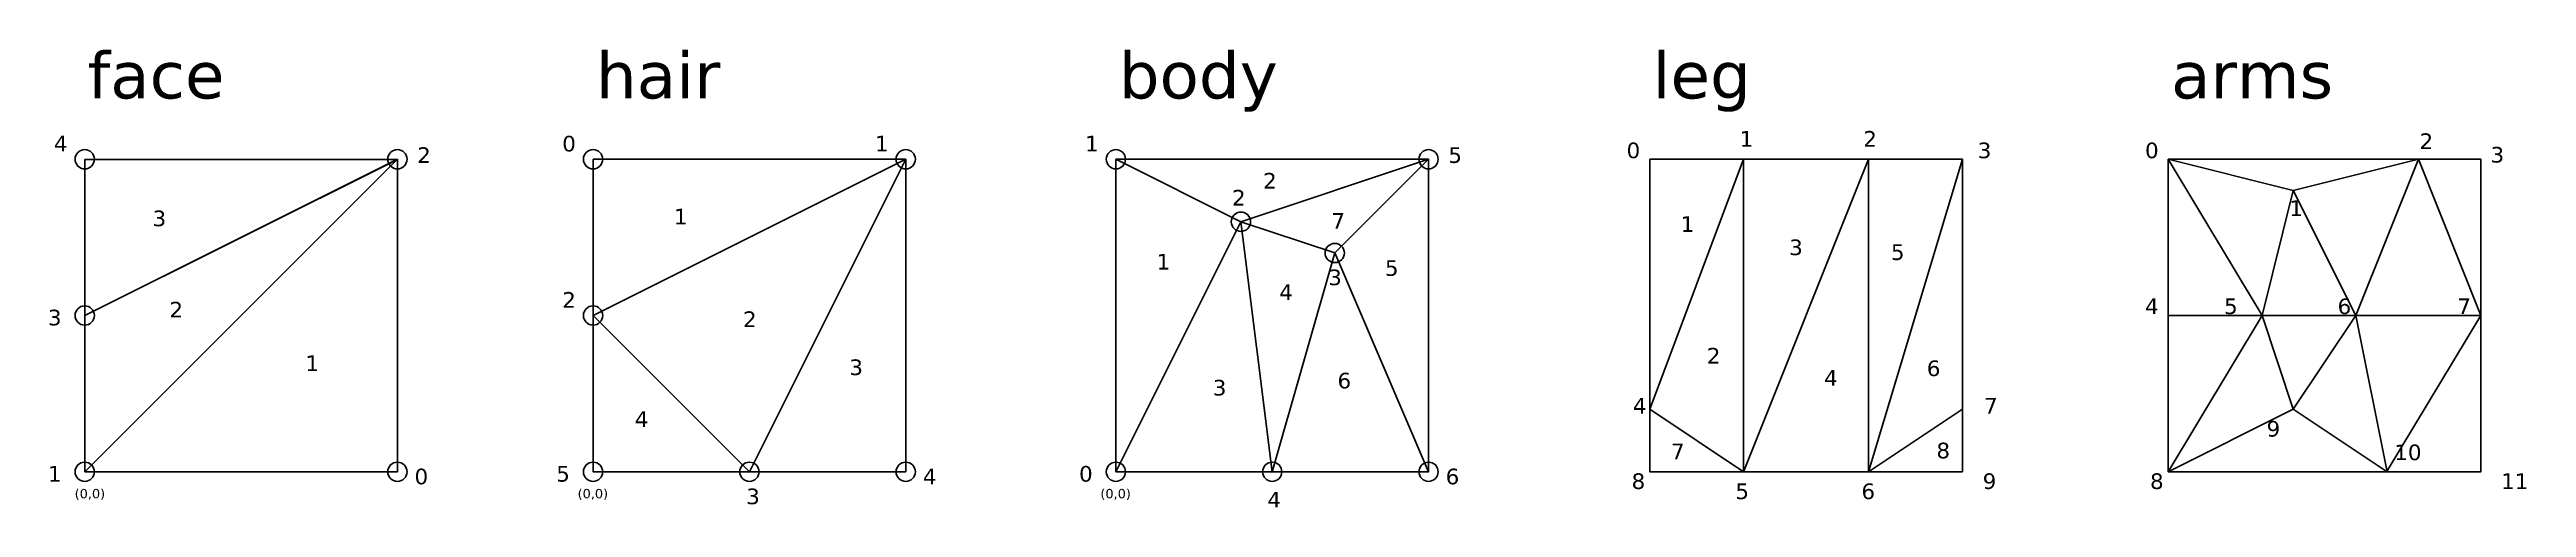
# Model space of a CAD drawing. Header units: millimetres. Extents: x -0.11 to 7.81, y -0.11 to 1.35.
import ezdxf

# ---------------------------------------------------------------- set-up
doc = ezdxf.new("R2010")
doc.units = ezdxf.units.MM
doc.styles.get("Standard").update_dxf_attribs({"font": 'verdana.ttf'})

msp = doc.modelspace()

# ---------------------------------------------------------------- linework, layer by layer
for p, q in [((5.0055, 0.2), (5.3055, 1)), ((5.3055, 0), (5.3055, 1)), ((5.3055, 0), (5.7055, 1)), ((5.7055, 1), (5.7055, 0)), ((5.7055, 0), (6.0055, 1)), ((7.0636, 0.9), (6.6636, 1)), ((6.6636, 1), (6.9636, 0.5)), ((7.0636, 0.9), (7.4636, 1)), ((7.4636, 1), (7.2636, 0.5)), ((7.6636, 0.5), (7.4636, 1)), ((7.0636, 0.9), (6.9636, 0.5)), ((7.0636, 0.9), (6.9636, 0.5)), ((7.2636, 0.5), (7.0636, 0.9)), ((6.6636, 0.5), (7.6636, 0.5)), ((6.6636, 0), (6.9636, 0.5)), ((6.9636, 0.5), (7.0636, 0.2)), ((6.9636, 0.5), (7.6636, 0.5)), ((7.0636, 0.2), (7.2636, 0.5)), ((7.2636, 0.5), (7.3636, 0)), ((7.3636, 0.0032), (7.6636, 0.5)), ((7.0636, 0.2), (6.6636, 0)), ((7.3636, 0), (7.0636, 0.2)), ((7.3636, 0), (7.6636, 0))]:
    msp.add_line(p, q)
for points in [[(1, 0), (0, 0), (1, 1), (1, 0)], [(0, 0), (0, 0.5), (1, 1), (0, 0)], [(0, 0.5), (0, 0.9989), (1, 0.9989), (0, 0.5)], [(1.6258, 1), (2.6258, 1), (1.6258, 0.5), (1.6258, 1)], [(1.6258, 0.5), (2.1258, 0), (2.6258, 1)], [(2.6258, 1), (2.1258, 0), (2.6258, 0), (2.6258, 1)], [(3.2979, 1), (3.6979, 0.8), (4.2979, 1), (3.2979, 1)], [(3.2979, 1), (3.2979, 0), (3.6979, 0.8), (3.2979, 1)], [(3.9979, 0.7), (4.2979, 1), (4.2979, 0), (3.9979, 0.7)], [(3.6979, 0.8), (3.7979, 0), (3.2979, 0), (3.6979, 0.8)], [(3.6979, 0.8), (3.9979, 0.7), (3.7979, 0), (3.6979, 0.8)], [(3.9979, 0.7), (4.2979, 0), (3.7979, 0), (3.9979, 0.7)], [(1.6258, 0.5), (1.6258, 0), (2.1258, 0), (1.6258, 0.5)], [(5.0055, 0.2), (5.3055, 0)], [(6.0055, 0.2), (5.7055, 0)]]:
    msp.add_lwpolyline(points)
for points in [[(5.0055, 1), (6.0055, 1), (6.0055, 0), (5.0055, 0)], [(6.6636, 1), (7.6636, 1), (7.6636, 0), (6.6636, 0)]]:
    msp.add_lwpolyline(points, close=True)
for centre in [(0, 1), (1, 1), (1.6258, 1), (2.6258, 1), (3.2979, 1), (4.2979, 1), (3.6979, 0.8), (3.9979, 0.7), (0, 0.5), (1.6258, 0.5), (0, 0), (1, 0), (1.6258, 0), (2.1258, 0), (2.6258, 0), (3.2979, 0), (3.7979, 0), (4.2979, 0)]:
    msp.add_circle(centre, 0.0308)

# ---------------------------------------------------------------- texts
at = {"attachment_point": 1}
for s, insert, char_height, width in [('face', (0.009, 1.3447), 0.15, 1.298805), ('hair', (1.6349, 1.3447), 0.15, 1.298805), ('body', (3.3069, 1.3447), 0.15, 1.298805), ('leg', (5.0145, 1.3447), 0.15, 1.298805), ('arms', (6.6726, 1.3447), 0.15, 1.298805), ('4', (-0.0987, 1.075), 0.05, 0.108133), ('2', (1.0632, 1.0382), 0.05, 0.108133), ('0', (1.5271, 1.075), 0.05, 0.108133), ('1', (2.5271, 1.075), 0.05, 0.108133), ('1', (3.1992, 1.075), 0.05, 0.108133), ('5', (4.3611, 1.0382), 0.05, 0.108133), ('0', (4.9312, 1.0533), 0.05, 0.108133), ('1', (5.2929, 1.0903), 0.05, 0.108133), ('2', (5.6883, 1.0903), 0.05, 0.108133), ('3', (6.0543, 1.0533), 0.05, 0.108133), ('0', (6.5894, 1.0533), 0.05, 0.108133), ('2', (7.4672, 1.0827), 0.05, 0.108133), ('3', (7.6944, 1.0394), 0.05, 0.108133), ('2', (3.6692, 0.9018), 0.05, 0.108133), ('1', (7.051, 0.8685), 0.05, 0.108133), ('3', (3.977, 0.647), 0.05, 0.108133), ('2', (1.5271, 0.575), 0.05, 0.108133), ('4', (6.5894, 0.5546), 0.05, 0.108133), ('5', (6.8421, 0.5546), 0.05, 0.108133), ('6', (7.2052, 0.5546), 0.05, 0.108133), ('7', (7.5883, 0.5546), 0.05, 0.108133), ('3', (-0.1178, 0.5185), 0.05, 0.108133), ('4', (4.9515, 0.2364), 0.05, 0.108133), ('7', (6.0746, 0.2364), 0.05, 0.108133), ('9', (6.9781, 0.1626), 0.05, 0.108133), ('10', (7.3864, 0.0872), 0.05, 0.108133), ('1', (-0.1178, 0.0185), 0.05, 0.108133), ('0', (1.0547, 0.01), 0.05, 0.108133), ('5', (1.508, 0.0185), 0.05, 0.108133), ('4', (2.6806, 0.01), 0.05, 0.108133), ('0', (3.1801, 0.0185), 0.05, 0.108133), ('6', (4.3526, 0.01), 0.05, 0.108133), ('(0,0)', (-0.0323, -0.0548), 0.03, 0.108133), ('(0,0)', (1.5763, -0.0548), 0.03, 0.108133), ('3', (2.1155, -0.0537), 0.05, 0.108133), ('(0,0)', (3.2483, -0.0548), 0.03, 0.108133), ('4', (3.7823, -0.0642), 0.05, 0.108133), ('8', (4.9472, -0.0051), 0.05, 0.108133), ('5', (5.2792, -0.0374), 0.05, 0.108133), ('6', (5.6823, -0.0374), 0.05, 0.108133), ('9', (6.0702, -0.0051), 0.05, 0.108133), ('8', (6.6053, -0.0051), 0.05, 0.108133), ('11', (7.7284, -0.0051), 0.05, 0.108133)]:
    msp.add_mtext(s, dxfattribs=dict(at, insert=insert, char_height=char_height, width=width))
at = {"color": 1, "char_height": 0.05, "width": 0.108133, "attachment_point": 1}
for s, insert in [('2', (3.7686, 0.9562)), ('3', (0.2168, 0.8357)), ('1', (1.8841, 0.8415)), ('7', (3.9871, 0.8276)), ('1', (5.1041, 0.8174)), ('3', (5.4512, 0.7431)), ('5', (5.7766, 0.7277)), ('1', (3.4281, 0.6969)), ('5', (4.1582, 0.6769)), ('4', (3.8204, 0.6)), ('2', (0.2708, 0.5437)), ('2', (2.1053, 0.5132)), ('2', (5.1878, 0.3964)), ('1', (0.7057, 0.3723)), ('3', (2.4453, 0.3595)), ('6', (4.0067, 0.3168)), ('4', (5.5628, 0.3252)), ('6', (5.8913, 0.3562)), ('3', (3.6077, 0.2941)), ('4', (1.7592, 0.1936)), ('7', (5.0731, 0.0899)), ('8', (5.9222, 0.093))]:
    msp.add_mtext(s, dxfattribs=dict(at, insert=insert))

doc.saveas('drawing.dxf')
